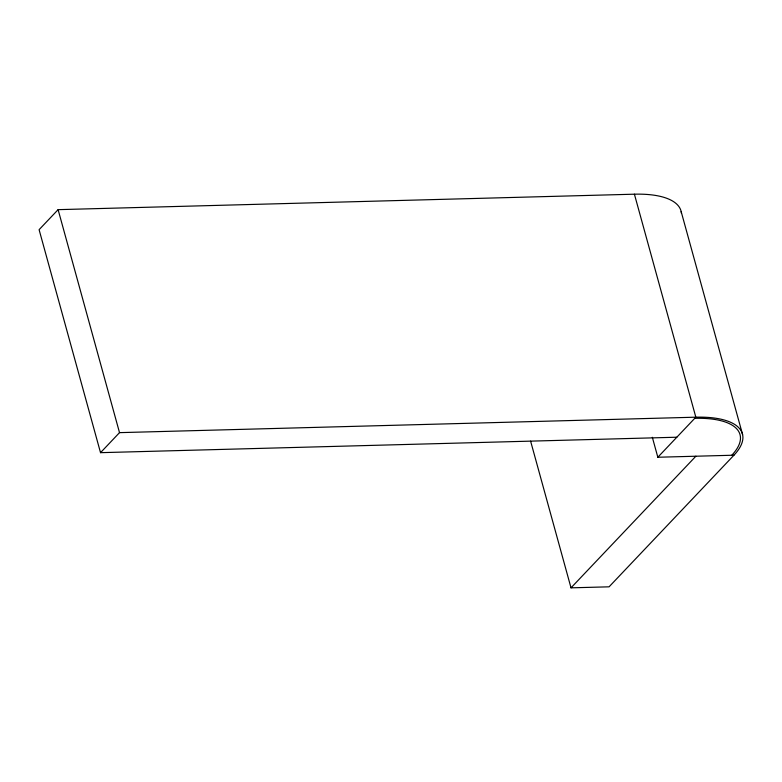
<?xml version="1.0" encoding="UTF-8"?>
<svg xmlns="http://www.w3.org/2000/svg" width="782" height="782" viewBox="0 0 782 782"><rect width="100%" height="100%" fill="white"/><g stroke="black" fill="none" stroke-linecap="round" stroke-linejoin="round"><path stroke-width="1.17" d="M681.435 213.339A87.75 33.861 -15.4 0 0 634.407 194.19L58.103 209.654L39.1 229.683L100.526 452.67L676.831 437.216M100.526 452.67L119.519 432.642L695.833 417.187A87.75 33.861 -15.4 0 1 733.946 455.202L609.07 586.823L571.016 587.839L530.607 441.136M652.335 437.294L657.828 457.245L695.833 417.187L634.407 194.19M571.016 587.839L695.882 456.219M657.828 457.245L733.946 455.202M681.161 211.58L742.587 434.567M58.103 209.654L119.519 432.642M694.748 418.331A85.248 32.893 -15.4 0 1 731.766 455.261"/></g></svg>
